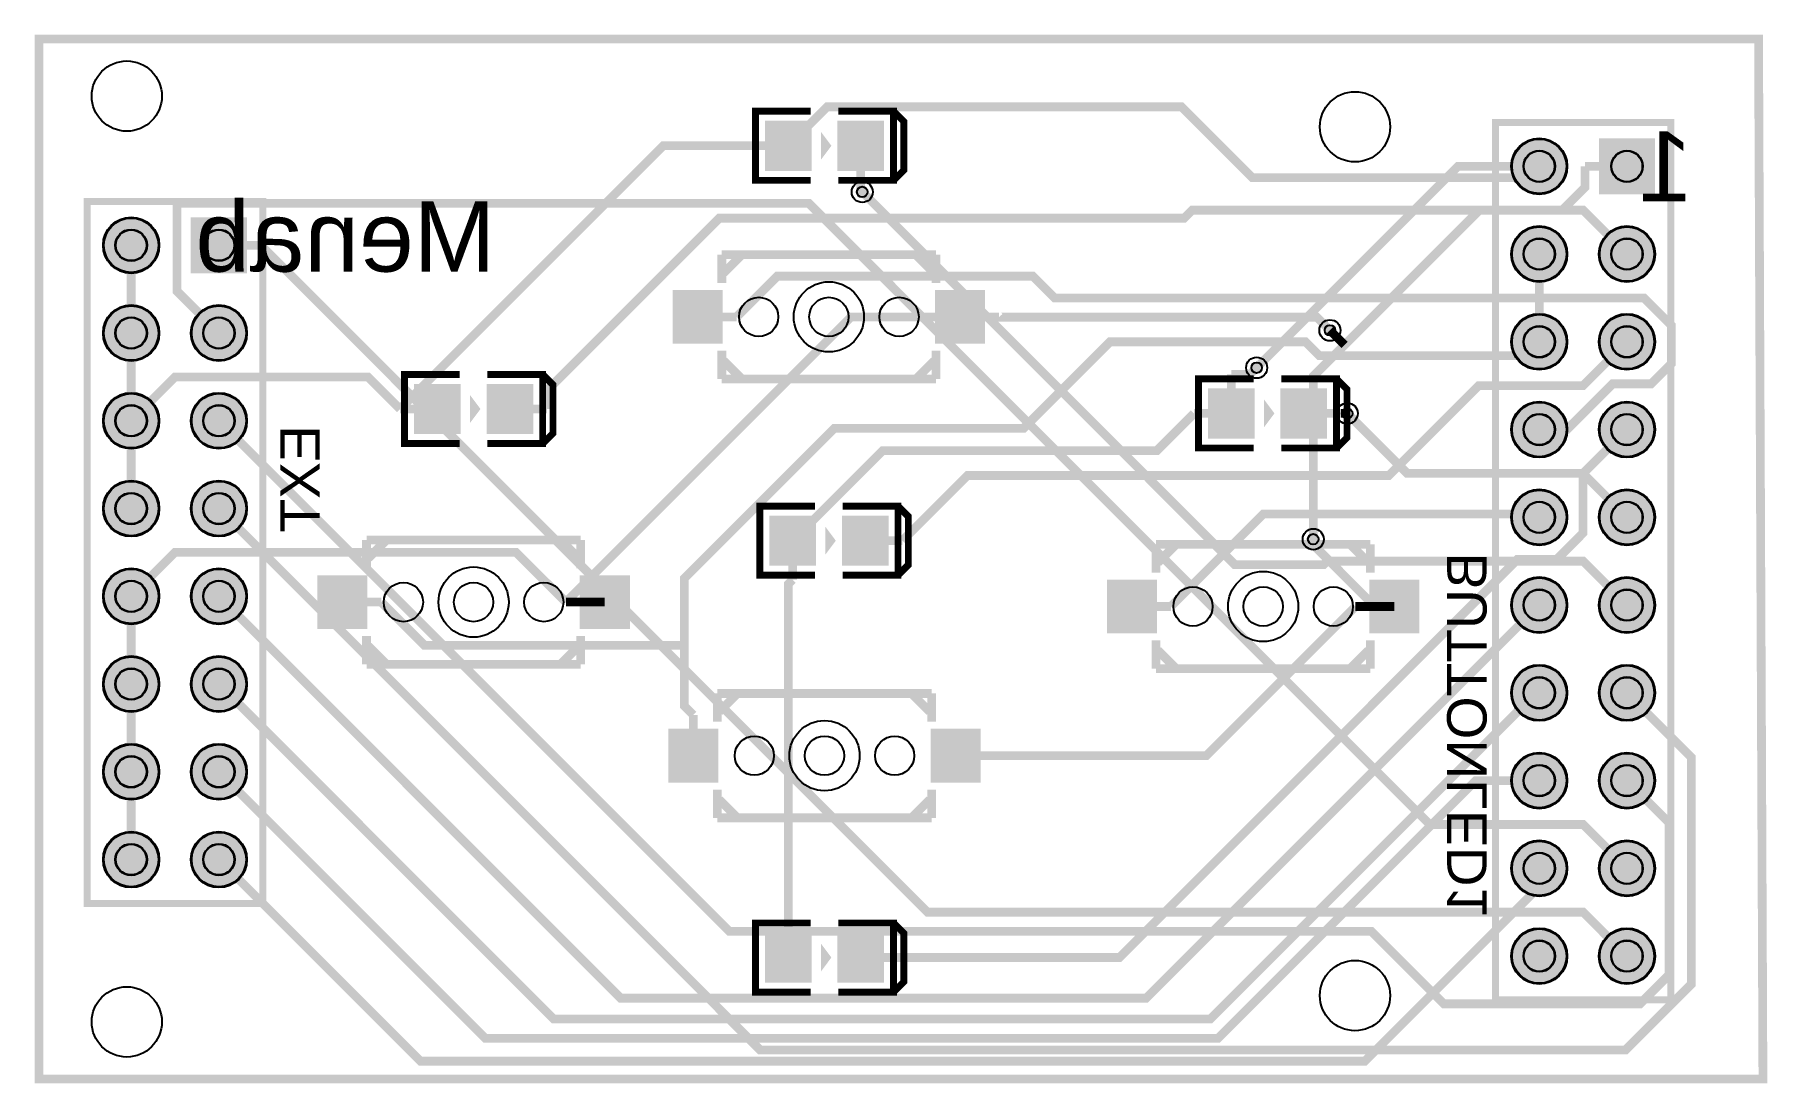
# Model space of a CAD drawing. Header units: millimetres. Extents: x -0.1 to 50, y 0 to 30.4.
import ezdxf

# ---------------------------------------------------------------- set-up
doc = ezdxf.new("R2010")
doc.units = ezdxf.units.MM
for name, color, linetype, true_color in [('BoardOutLine', 7, 'Continuous', 0xff00ff), ('BottomLayer', 7, 'Continuous', 0x0000ff), ('BottomSilkLayer', 7, 'Continuous', 0x66cc33), ('BottomSolderMaskLayer', 7, 'Continuous', 0xaa00ff), ('Hole', 7, 'Continuous', 0x222222), ('Multi-Layer', 7, 'Continuous', 0xc0c0c0), ('TopLayer', 7, 'Continuous', 0xff0000), ('TopPasteMaskLayer', 7, 'Continuous', 0x808080), ('TopSilkLayer', 7, 'Continuous', 0xffcc00), ('TopSolderMaskLayer', 7, 'Continuous', 0x800080)]:
    doc.layers.add(name, color=color, linetype=linetype, true_color=true_color)
doc.styles.get("Standard").update_dxf_attribs({"font": 'arial.ttf'})

msp = doc.modelspace()

# ---------------------------------------------------------------- hatches: boundary and pattern name
at = {"layer": 'BottomSolderMaskLayer'}
for points in [[(42.621, 26.543, 1), (44.247, 26.543, 1)], [(45.161, 27.356), (45.161, 25.73), (46.787, 25.73), (46.787, 27.356)], [(1.854, 24.257, 1), (3.48, 24.257, 1)], [(4.394, 25.07), (4.394, 23.444), (6.02, 23.444), (6.02, 25.07)], [(42.621, 24.003, 1), (44.247, 24.003, 1)], [(45.161, 24.003, 1), (46.787, 24.003, 1)], [(1.854, 21.717, 1), (3.48, 21.717, 1)], [(4.394, 21.717, 1), (6.02, 21.717, 1)], [(42.621, 21.463, 1), (44.247, 21.463, 1)], [(45.161, 21.463, 1), (46.787, 21.463, 1)], [(1.854, 19.177, 1), (3.48, 19.177, 1)], [(4.394, 19.177, 1), (6.02, 19.177, 1)], [(42.621, 18.923, 1), (44.247, 18.923, 1)], [(45.161, 18.923, 1), (46.787, 18.923, 1)], [(1.854, 16.637, 1), (3.48, 16.637, 1)], [(4.394, 16.637, 1), (6.02, 16.637, 1)], [(42.621, 16.383, 1), (44.247, 16.383, 1)], [(45.161, 16.383, 1), (46.787, 16.383, 1)], [(1.854, 14.097, 1), (3.48, 14.097, 1)], [(4.394, 14.097, 1), (6.02, 14.097, 1)], [(42.621, 13.843, 1), (44.247, 13.843, 1)], [(45.161, 13.843, 1), (46.787, 13.843, 1)], [(1.854, 11.557, 1), (3.48, 11.557, 1)], [(4.394, 11.557, 1), (6.02, 11.557, 1)], [(42.621, 11.303, 1), (44.247, 11.303, 1)], [(45.161, 11.303, 1), (46.787, 11.303, 1)], [(1.854, 9.017, 1), (3.48, 9.017, 1)], [(4.394, 9.017, 1), (6.02, 9.017, 1)], [(42.621, 8.763, 1), (44.247, 8.763, 1)], [(45.161, 8.763, 1), (46.787, 8.763, 1)], [(1.854, 6.477, 1), (3.48, 6.477, 1)], [(4.394, 6.477, 1), (6.02, 6.477, 1)], [(42.621, 6.223, 1), (44.247, 6.223, 1)], [(45.161, 6.223, 1), (46.787, 6.223, 1)], [(42.621, 3.683, 1), (44.247, 3.683, 1)], [(45.161, 3.683, 1), (46.787, 3.683, 1)]]:
    msp.add_hatch(color=256, dxfattribs=at).paths.add_polyline_path(points)
at = {"layer": 'Multi-Layer'}
for points in [[(42.647, 26.543, 1), (44.221, 26.543, 1)], [(45.187, 27.33), (45.187, 25.756), (46.761, 25.756), (46.761, 27.33)], [(1.88, 24.257, 1), (3.454, 24.257, 1)], [(4.42, 25.044), (4.42, 23.47), (5.994, 23.47), (5.994, 25.044)], [(42.647, 24.003, 1), (44.221, 24.003, 1)], [(45.187, 24.003, 1), (46.761, 24.003, 1)], [(1.88, 21.717, 1), (3.454, 21.717, 1)], [(4.42, 21.717, 1), (5.994, 21.717, 1)], [(42.647, 21.463, 1), (44.221, 21.463, 1)], [(45.187, 21.463, 1), (46.761, 21.463, 1)], [(1.88, 19.177, 1), (3.454, 19.177, 1)], [(4.42, 19.177, 1), (5.994, 19.177, 1)], [(42.647, 18.923, 1), (44.221, 18.923, 1)], [(45.187, 18.923, 1), (46.761, 18.923, 1)], [(1.88, 16.637, 1), (3.454, 16.637, 1)], [(4.42, 16.637, 1), (5.994, 16.637, 1)], [(42.647, 16.383, 1), (44.221, 16.383, 1)], [(45.187, 16.383, 1), (46.761, 16.383, 1)], [(1.88, 14.097, 1), (3.454, 14.097, 1)], [(4.42, 14.097, 1), (5.994, 14.097, 1)], [(42.647, 13.843, 1), (44.221, 13.843, 1)], [(45.187, 13.843, 1), (46.761, 13.843, 1)], [(1.88, 11.557, 1), (3.454, 11.557, 1)], [(4.42, 11.557, 1), (5.994, 11.557, 1)], [(42.647, 11.303, 1), (44.221, 11.303, 1)], [(45.187, 11.303, 1), (46.761, 11.303, 1)], [(1.88, 9.017, 1), (3.454, 9.017, 1)], [(4.42, 9.017, 1), (5.994, 9.017, 1)], [(42.647, 8.763, 1), (44.221, 8.763, 1)], [(45.187, 8.763, 1), (46.761, 8.763, 1)], [(1.88, 6.477, 1), (3.454, 6.477, 1)], [(4.42, 6.477, 1), (5.994, 6.477, 1)], [(42.647, 6.223, 1), (44.221, 6.223, 1)], [(45.187, 6.223, 1), (46.761, 6.223, 1)], [(42.647, 3.683, 1), (44.221, 3.683, 1)], [(45.187, 3.683, 1), (46.761, 3.683, 1)]]:
    msp.add_hatch(color=256, dxfattribs=at).paths.add_polyline_path(points)
at = {"layer": 'TopLayer'}
for points in [[(21.041, 27.836), (22.341, 27.836), (22.341, 26.437), (21.041, 26.437)], [(23.141, 27.836), (24.442, 27.836), (24.442, 26.437), (23.141, 26.437)], [(18.368, 21.434), (18.368, 22.934), (19.768, 22.934), (19.768, 21.434)], [(25.968, 21.434), (25.968, 22.934), (27.368, 22.934), (27.368, 21.434)], [(10.881, 20.216), (12.181, 20.216), (12.181, 18.817), (10.881, 18.817)], [(12.981, 20.216), (14.282, 20.216), (14.282, 18.817), (12.981, 18.817)], [(33.868, 20.089), (35.168, 20.089), (35.168, 18.69), (33.868, 18.69)], [(35.968, 20.089), (37.269, 20.089), (37.269, 18.69), (35.968, 18.69)], [(21.168, 16.406), (22.468, 16.406), (22.468, 15.007), (21.168, 15.007)], [(23.268, 16.406), (24.569, 16.406), (24.569, 15.007), (23.268, 15.007)], [(8.081, 13.179), (8.081, 14.679), (9.481, 14.679), (9.481, 13.179)], [(15.681, 13.179), (15.681, 14.679), (17.081, 14.679), (17.081, 13.179)], [(30.941, 13.052), (30.941, 14.552), (32.341, 14.552), (32.341, 13.052)], [(38.541, 13.052), (38.541, 14.552), (39.941, 14.552), (39.941, 13.052)], [(18.241, 8.734), (18.241, 10.234), (19.641, 10.234), (19.641, 8.734)], [(25.841, 8.734), (25.841, 10.234), (27.241, 10.234), (27.241, 8.734)], [(21.041, 4.341), (22.341, 4.341), (22.341, 2.942), (21.041, 2.942)], [(23.141, 4.341), (24.442, 4.341), (24.442, 2.942), (23.141, 2.942)]]:
    msp.add_hatch(color=256, dxfattribs=at).paths.add_polyline_path(points)
at = {"layer": 'TopPasteMaskLayer'}
for points in [[(21.041, 27.836), (22.341, 27.836), (22.341, 26.437), (21.041, 26.437)], [(23.141, 27.836), (24.442, 27.836), (24.442, 26.437), (23.141, 26.437)], [(18.368, 21.434), (18.368, 22.934), (19.768, 22.934), (19.768, 21.434)], [(25.968, 21.434), (25.968, 22.934), (27.368, 22.934), (27.368, 21.434)], [(10.881, 20.216), (12.181, 20.216), (12.181, 18.817), (10.881, 18.817)], [(12.981, 20.216), (14.282, 20.216), (14.282, 18.817), (12.981, 18.817)], [(33.868, 20.089), (35.168, 20.089), (35.168, 18.69), (33.868, 18.69)], [(35.968, 20.089), (37.269, 20.089), (37.269, 18.69), (35.968, 18.69)], [(21.168, 16.406), (22.468, 16.406), (22.468, 15.007), (21.168, 15.007)], [(23.268, 16.406), (24.569, 16.406), (24.569, 15.007), (23.268, 15.007)], [(8.081, 13.179), (8.081, 14.679), (9.481, 14.679), (9.481, 13.179)], [(15.681, 13.179), (15.681, 14.679), (17.081, 14.679), (17.081, 13.179)], [(30.941, 13.052), (30.941, 14.552), (32.341, 14.552), (32.341, 13.052)], [(38.541, 13.052), (38.541, 14.552), (39.941, 14.552), (39.941, 13.052)], [(18.241, 8.734), (18.241, 10.234), (19.641, 10.234), (19.641, 8.734)], [(25.841, 8.734), (25.841, 10.234), (27.241, 10.234), (27.241, 8.734)], [(21.041, 4.341), (22.341, 4.341), (22.341, 2.942), (21.041, 2.942)], [(23.141, 4.341), (24.442, 4.341), (24.442, 2.942), (23.141, 2.942)]]:
    msp.add_hatch(color=256, dxfattribs=at).paths.add_polyline_path(points)
at = {"layer": 'TopSilkLayer'}
for points in [[(22.641, 27.537), (22.641, 26.737), (22.941, 27.137)], [(12.481, 19.917), (12.481, 19.117), (12.781, 19.517)], [(35.468, 19.79), (35.468, 18.99), (35.768, 19.39)], [(22.768, 16.107), (22.768, 15.307), (23.068, 15.707)], [(22.641, 4.042), (22.641, 3.242), (22.941, 3.642)]]:
    msp.add_hatch(color=256, dxfattribs=at).paths.add_polyline_path(points)
at = {"layer": 'TopSolderMaskLayer'}
for points in [[(21.015, 27.862), (22.367, 27.862), (22.367, 26.411), (21.015, 26.411)], [(23.116, 27.862), (24.467, 27.862), (24.467, 26.411), (23.116, 26.411)], [(42.621, 26.543, 1), (44.247, 26.543, 1)], [(45.161, 27.356), (45.161, 25.73), (46.787, 25.73), (46.787, 27.356)], [(1.854, 24.257, 1), (3.48, 24.257, 1)], [(4.394, 25.07), (4.394, 23.444), (6.02, 23.444), (6.02, 25.07)], [(42.621, 24.003, 1), (44.247, 24.003, 1)], [(45.161, 24.003, 1), (46.787, 24.003, 1)], [(18.345, 21.406), (18.345, 22.961), (19.792, 22.961), (19.792, 21.406)], [(25.944, 21.406), (25.944, 22.961), (27.392, 22.961), (27.392, 21.406)], [(1.854, 21.717, 1), (3.48, 21.717, 1)], [(4.394, 21.717, 1), (6.02, 21.717, 1)], [(42.621, 21.463, 1), (44.247, 21.463, 1)], [(45.161, 21.463, 1), (46.787, 21.463, 1)], [(10.855, 20.242), (12.207, 20.242), (12.207, 18.791), (10.855, 18.791)], [(12.956, 20.242), (14.307, 20.242), (14.307, 18.791), (12.956, 18.791)], [(33.842, 20.115), (35.194, 20.115), (35.194, 18.664), (33.842, 18.664)], [(35.943, 20.115), (37.294, 20.115), (37.294, 18.664), (35.943, 18.664)], [(1.854, 19.177, 1), (3.48, 19.177, 1)], [(4.394, 19.177, 1), (6.02, 19.177, 1)], [(42.621, 18.923, 1), (44.247, 18.923, 1)], [(45.161, 18.923, 1), (46.787, 18.923, 1)], [(1.854, 16.637, 1), (3.48, 16.637, 1)], [(4.394, 16.637, 1), (6.02, 16.637, 1)], [(42.621, 16.383, 1), (44.247, 16.383, 1)], [(45.161, 16.383, 1), (46.787, 16.383, 1)], [(21.142, 16.432), (22.494, 16.432), (22.494, 14.981), (21.142, 14.981)], [(23.243, 16.432), (24.594, 16.432), (24.594, 14.981), (23.243, 14.981)], [(1.854, 14.097, 1), (3.48, 14.097, 1)], [(4.394, 14.097, 1), (6.02, 14.097, 1)], [(8.058, 13.151), (8.058, 14.706), (9.505, 14.706), (9.505, 13.151)], [(15.657, 13.151), (15.657, 14.706), (17.105, 14.706), (17.105, 13.151)], [(30.918, 13.024), (30.918, 14.579), (32.365, 14.579), (32.365, 13.024)], [(38.517, 13.024), (38.517, 14.579), (39.965, 14.579), (39.965, 13.024)], [(42.621, 13.843, 1), (44.247, 13.843, 1)], [(45.161, 13.843, 1), (46.787, 13.843, 1)], [(1.854, 11.557, 1), (3.48, 11.557, 1)], [(4.394, 11.557, 1), (6.02, 11.557, 1)], [(42.621, 11.303, 1), (44.247, 11.303, 1)], [(45.161, 11.303, 1), (46.787, 11.303, 1)], [(18.218, 8.706), (18.218, 10.261), (19.665, 10.261), (19.665, 8.706)], [(25.817, 8.706), (25.817, 10.261), (27.265, 10.261), (27.265, 8.706)], [(1.854, 9.017, 1), (3.48, 9.017, 1)], [(4.394, 9.017, 1), (6.02, 9.017, 1)], [(42.621, 8.763, 1), (44.247, 8.763, 1)], [(45.161, 8.763, 1), (46.787, 8.763, 1)], [(1.854, 6.477, 1), (3.48, 6.477, 1)], [(4.394, 6.477, 1), (6.02, 6.477, 1)], [(42.621, 6.223, 1), (44.247, 6.223, 1)], [(45.161, 6.223, 1), (46.787, 6.223, 1)], [(21.015, 4.367), (22.367, 4.367), (22.367, 2.916), (21.015, 2.916)], [(23.116, 4.367), (24.467, 4.367), (24.467, 2.916), (23.116, 2.916)], [(42.621, 3.683, 1), (44.247, 3.683, 1)], [(45.161, 3.683, 1), (46.787, 3.683, 1)]]:
    msp.add_hatch(color=256, dxfattribs=at).paths.add_polyline_path(points)

# ---------------------------------------------------------------- linework, layer by layer
at = {"layer": 'BoardOutLine', "const_width": 0.254}
msp.add_lwpolyline([(0.381, 30.226), (49.784, 30.226), (49.911, 0.127), (0, 0.127), (0, 30.226), (0.381, 30.226)], close=True, dxfattribs=at)
at = {"layer": 'BottomLayer', "const_width": 0.254}
for points in [[(43.434, 26.543), (41.083, 26.543), (35.253, 20.713)], [(44.759, 26.543), (44.759, 25.936), (44.097, 25.273), (41.699, 25.273), (37.797, 21.371)], [(45.974, 26.543), (44.759, 26.543)], [(5.207, 21.717), (3.991, 22.933), (3.991, 25.399), (4.065, 25.473), (22.285, 25.473), (40.265, 7.493), (44.704, 7.493), (45.974, 6.223)], [(23.833, 25.801), (34.62, 15.014), (37.195, 15.014), (37.293, 15.113), (44.704, 15.113), (45.974, 13.843)], [(2.667, 24.257), (2.667, 21.717)], [(5.207, 24.257), (6.422, 24.257)], [(6.422, 24.257), (25.726, 4.953), (44.704, 4.953), (45.974, 3.683)], [(43.434, 24.003), (43.434, 21.463)], [(2.667, 21.717), (2.667, 19.177)], [(37.797, 21.371), (37.375, 21.794)], [(37.797, 21.371), (36.891, 20.465), (36.891, 15.748)], [(2.667, 19.177), (2.667, 16.637)], [(5.207, 19.177), (19.987, 4.397), (38.577, 4.397), (40.673, 2.301), (46.352, 2.301), (47.19, 3.139), (47.19, 7.547), (45.974, 8.763)], [(45.974, 16.383), (44.704, 17.653), (39.613, 17.653), (37.876, 19.39)], [(5.207, 16.637), (20.877, 0.967), (45.934, 0.967), (47.837, 2.87), (47.837, 9.44), (45.974, 11.303)], [(2.667, 14.097), (2.667, 11.557)], [(2.667, 11.557), (2.667, 9.017)]]:
    msp.add_lwpolyline(points, dxfattribs=at)
at = {"layer": 'BottomSilkLayer', "const_width": 0.203}
for points in [[(42.164, 27.813), (42.164, 25.908), (42.164, 2.413), (47.244, 2.413), (47.244, 25.908), (47.244, 27.813), (42.164, 27.813)], [(6.477, 25.527), (6.477, 5.207), (1.397, 5.207), (1.397, 25.527), (6.477, 25.527)]]:
    msp.add_lwpolyline(points, close=True, dxfattribs=at)
at = {"layer": 'BottomSolderMaskLayer'}
for centre, radius in [((43.434, 26.543), 0.813), ((43.434, 26.543), 0.459), ((45.974, 26.543), 0.459), ((2.667, 24.257), 0.813), ((2.667, 24.257), 0.459), ((5.207, 24.257), 0.459), ((43.434, 24.003), 0.813), ((45.974, 24.003), 0.813), ((43.434, 24.003), 0.459), ((45.974, 24.003), 0.459), ((2.667, 21.717), 0.813), ((2.667, 21.717), 0.459), ((5.207, 21.717), 0.813), ((5.207, 21.717), 0.459), ((43.434, 21.463), 0.813), ((45.974, 21.463), 0.813), ((43.434, 21.463), 0.459), ((45.974, 21.463), 0.459), ((2.667, 19.177), 0.813), ((2.667, 19.177), 0.459), ((5.207, 19.177), 0.813), ((5.207, 19.177), 0.459), ((43.434, 18.923), 0.813), ((45.974, 18.923), 0.813), ((43.434, 18.923), 0.459), ((45.974, 18.923), 0.459), ((2.667, 16.637), 0.813), ((2.667, 16.637), 0.459), ((5.207, 16.637), 0.813), ((5.207, 16.637), 0.459), ((43.434, 16.383), 0.813), ((45.974, 16.383), 0.813), ((43.434, 16.383), 0.459), ((45.974, 16.383), 0.459), ((2.667, 14.097), 0.813), ((2.667, 14.097), 0.459), ((5.207, 14.097), 0.813), ((5.207, 14.097), 0.459), ((43.434, 13.843), 0.813), ((45.974, 13.843), 0.813), ((43.434, 13.843), 0.459), ((45.974, 13.843), 0.459), ((2.667, 11.557), 0.813), ((5.207, 11.557), 0.813), ((43.434, 11.303), 0.813), ((45.974, 11.303), 0.813), ((2.667, 11.557), 0.459), ((5.207, 11.557), 0.459), ((43.434, 11.303), 0.459), ((45.974, 11.303), 0.459), ((2.667, 9.017), 0.813), ((5.207, 9.017), 0.813), ((43.434, 8.763), 0.813), ((45.974, 8.763), 0.813), ((2.667, 9.017), 0.459), ((5.207, 9.017), 0.459), ((43.434, 8.763), 0.459), ((45.974, 8.763), 0.459), ((2.667, 6.477), 0.813), ((5.207, 6.477), 0.813), ((43.434, 6.223), 0.813), ((45.974, 6.223), 0.813), ((2.667, 6.477), 0.459), ((5.207, 6.477), 0.459), ((43.434, 6.223), 0.459), ((45.974, 6.223), 0.459), ((43.434, 3.683), 0.813), ((43.434, 3.683), 0.459), ((45.974, 3.683), 0.813), ((45.974, 3.683), 0.459)]:
    msp.add_circle(centre, radius, dxfattribs=at)
at = {"layer": 'Hole'}
for centre in [(23.833, 25.801), (37.375, 21.794), (35.253, 20.713), (37.876, 19.39), (36.891, 15.748)]:
    msp.add_circle(centre, 0.153, dxfattribs=at)
at = {"layer": 'Multi-Layer'}
for centre, radius in [((2.54, 28.575), 1.016), ((38.1, 27.686), 1.016), ((43.434, 26.543), 0.787), ((43.434, 26.543), 0.445), ((45.974, 26.543), 0.445), ((23.833, 25.801), 0.305), ((2.667, 24.257), 0.787), ((2.667, 24.257), 0.445), ((5.207, 24.257), 0.445), ((43.434, 24.003), 0.787), ((45.974, 24.003), 0.787), ((43.434, 24.003), 0.445), ((45.974, 24.003), 0.445), ((2.667, 21.717), 0.787), ((2.667, 21.717), 0.445), ((5.207, 21.717), 0.787), ((5.207, 21.717), 0.445), ((37.375, 21.794), 0.305), ((43.434, 21.463), 0.787), ((45.974, 21.463), 0.787), ((43.434, 21.463), 0.445), ((45.974, 21.463), 0.445), ((35.253, 20.713), 0.305), ((2.667, 19.177), 0.787), ((2.667, 19.177), 0.445), ((5.207, 19.177), 0.787), ((5.207, 19.177), 0.445), ((37.876, 19.39), 0.305), ((43.434, 18.923), 0.787), ((45.974, 18.923), 0.787), ((43.434, 18.923), 0.445), ((45.974, 18.923), 0.445), ((2.667, 16.637), 0.787), ((2.667, 16.637), 0.445), ((5.207, 16.637), 0.787), ((5.207, 16.637), 0.445), ((43.434, 16.383), 0.787), ((45.974, 16.383), 0.787), ((43.434, 16.383), 0.445), ((45.974, 16.383), 0.445), ((36.891, 15.748), 0.305), ((2.667, 14.097), 0.787), ((5.207, 14.097), 0.787), ((43.434, 13.843), 0.787), ((45.974, 13.843), 0.787), ((2.667, 14.097), 0.445), ((5.207, 14.097), 0.445), ((43.434, 13.843), 0.445), ((45.974, 13.843), 0.445), ((2.667, 11.557), 0.787), ((5.207, 11.557), 0.787), ((43.434, 11.303), 0.787), ((45.974, 11.303), 0.787), ((2.667, 11.557), 0.445), ((5.207, 11.557), 0.445), ((43.434, 11.303), 0.445), ((45.974, 11.303), 0.445), ((2.667, 9.017), 0.787), ((5.207, 9.017), 0.787), ((43.434, 8.763), 0.787), ((45.974, 8.763), 0.787), ((2.667, 9.017), 0.445), ((5.207, 9.017), 0.445), ((43.434, 8.763), 0.445), ((45.974, 8.763), 0.445), ((2.667, 6.477), 0.787), ((5.207, 6.477), 0.787), ((2.667, 6.477), 0.445), ((5.207, 6.477), 0.445), ((43.434, 6.223), 0.787), ((43.434, 6.223), 0.445), ((45.974, 6.223), 0.787), ((45.974, 6.223), 0.445), ((43.434, 3.683), 0.787), ((43.434, 3.683), 0.445), ((45.974, 3.683), 0.787), ((45.974, 3.683), 0.445), ((38.1, 2.54), 1.016), ((2.54, 1.778), 1.016)]:
    msp.add_circle(centre, radius, dxfattribs=at)
at = {"layer": 'TopLayer', "const_width": 0.254}
for points in [[(21.691, 27.137), (22.819, 28.265), (33.079, 28.265), (35.132, 26.213), (43.104, 26.213), (43.434, 26.543)], [(21.691, 27.137), (18.073, 27.137), (10.453, 19.517)], [(23.833, 25.801), (23.791, 25.843), (23.791, 27.137)], [(14.709, 19.517), (14.709, 20.056), (19.696, 25.042), (33.155, 25.042), (33.386, 25.273), (44.704, 25.273), (45.974, 24.003)], [(20.196, 22.184), (21.375, 23.362), (28.772, 23.362), (29.401, 22.733), (46.468, 22.733), (47.259, 21.943), (47.259, 20.831), (46.674, 20.247), (45.561, 20.247), (44.237, 18.923), (43.434, 18.923)], [(15.254, 13.929), (23.509, 22.184), (25.541, 22.184)], [(19.068, 22.184), (20.196, 22.184)], [(26.668, 22.184), (25.541, 22.184)], [(26.668, 22.184), (27.796, 22.184)], [(37.375, 21.794), (36.992, 22.177), (27.802, 22.177), (27.796, 22.184)], [(18.681, 12.678), (18.681, 14.615), (23.027, 18.961), (28.506, 18.961), (31.008, 21.463), (36.668, 21.463), (37.071, 21.06), (43.031, 21.06), (43.434, 21.463)], [(45.974, 21.463), (44.704, 20.193), (41.677, 20.193), (39.077, 17.593), (26.883, 17.593), (24.996, 15.707)], [(10.453, 19.517), (9.523, 20.447), (3.937, 20.447), (2.667, 19.177)], [(35.253, 20.713), (35.057, 20.517), (34.518, 20.517)], [(34.518, 19.39), (34.518, 20.517)], [(11.531, 19.517), (10.453, 19.517)], [(13.631, 19.517), (14.709, 19.517)], [(33.44, 19.39), (32.362, 18.312), (24.423, 18.312), (21.818, 15.707)], [(34.518, 19.39), (33.44, 19.39)], [(36.618, 19.39), (37.696, 19.39)], [(37.696, 19.39), (37.876, 19.39)], [(23.791, 3.642), (31.28, 3.642), (42.805, 15.167), (43.943, 15.167), (44.704, 15.928), (44.704, 17.653), (45.974, 18.923)], [(43.434, 16.383), (43.336, 16.482), (35.449, 16.482), (32.769, 13.802)], [(21.818, 15.707), (21.818, 14.579)], [(23.918, 15.707), (24.996, 15.707)], [(38.677, 13.802), (36.891, 15.589), (36.891, 15.748)], [(2.667, 14.097), (3.937, 15.367), (13.815, 15.367), (15.254, 13.929)], [(21.818, 14.579), (21.691, 14.452), (21.691, 4.769)], [(5.207, 14.097), (16.838, 2.466), (32.057, 2.466), (43.434, 13.843)], [(8.781, 13.929), (9.909, 13.929)], [(9.909, 13.929), (11.159, 12.678), (18.681, 12.678)], [(15.817, 13.929), (15.254, 13.929)], [(15.817, 13.929), (16.381, 13.929)], [(38.114, 13.802), (33.796, 9.484), (26.541, 9.484)], [(31.641, 13.802), (32.769, 13.802)], [(38.677, 13.802), (38.114, 13.802)], [(39.241, 13.802), (38.677, 13.802)], [(18.681, 12.678), (18.681, 10.921), (18.941, 10.661)], [(43.434, 11.303), (43.351, 11.303), (33.908, 1.861), (14.903, 1.861), (5.207, 11.557)], [(18.941, 9.484), (18.941, 10.661)], [(2.667, 9.017), (2.667, 6.477)], [(43.434, 8.763), (41.596, 8.763), (34.135, 1.302), (12.922, 1.302), (5.207, 9.017)], [(5.207, 6.477), (11.042, 0.642), (38.383, 0.642), (43.434, 5.693), (43.434, 6.223)], [(21.691, 3.642), (21.691, 4.769)]]:
    msp.add_lwpolyline(points, dxfattribs=at)
at = {"layer": 'TopSilkLayer'}
for points, const_width in [([(22.341, 26.137), (20.741, 26.137), (20.741, 28.137), (22.341, 28.137)], 0.2), ([(23.141, 28.137), (24.741, 28.137), (24.741, 26.137), (23.141, 26.137)], 0.2), ([(24.741, 28.137), (24.741, 28.137), (25.041, 27.837), (25.041, 26.437), (25.041, 26.437), (24.741, 26.137)], 0.2), ([(19.768, 23.984), (25.968, 23.984)], 0.254), ([(19.768, 23.984), (19.768, 23.165)], 0.254), ([(19.82, 23.454), (20.328, 23.962)], 0.254), ([(25.408, 23.962), (25.916, 23.454)], 0.254), ([(25.968, 23.984), (25.968, 23.165)], 0.254), ([(19.768, 21.202), (19.768, 20.384)], 0.254), ([(25.968, 21.202), (25.968, 20.384)], 0.254), ([(12.181, 18.517), (10.581, 18.517), (10.581, 20.517), (12.181, 20.517)], 0.2), ([(12.981, 20.517), (14.581, 20.517), (14.581, 18.517), (12.981, 18.517)], 0.2), ([(14.581, 20.517), (14.581, 20.517), (14.881, 20.217), (14.881, 18.817), (14.881, 18.817), (14.581, 18.517)], 0.2), ([(19.82, 20.914), (20.328, 20.406)], 0.254), ([(25.408, 20.406), (25.916, 20.914)], 0.254), ([(25.968, 20.384), (19.768, 20.384)], 0.254), ([(35.168, 18.39), (33.568, 18.39), (33.568, 20.39), (35.168, 20.39)], 0.2), ([(35.968, 20.39), (37.568, 20.39), (37.568, 18.39), (35.968, 18.39)], 0.2), ([(37.568, 20.39), (37.568, 20.39), (37.868, 20.09), (37.868, 18.69), (37.868, 18.69), (37.568, 18.39)], 0.2), ([(22.468, 14.707), (20.868, 14.707), (20.868, 16.707), (22.468, 16.707)], 0.2), ([(23.268, 16.707), (24.868, 16.707), (24.868, 14.707), (23.268, 14.707)], 0.2), ([(24.868, 16.707), (24.868, 16.707), (25.168, 16.407), (25.168, 15.007), (25.168, 15.007), (24.868, 14.707)], 0.2), ([(9.481, 15.729), (15.681, 15.729)], 0.254), ([(9.481, 15.729), (9.481, 14.91)], 0.254), ([(9.533, 15.199), (10.041, 15.707)], 0.254), ([(15.121, 15.707), (15.629, 15.199)], 0.254), ([(15.681, 15.729), (15.681, 14.91)], 0.254), ([(32.341, 15.602), (38.541, 15.602)], 0.254), ([(32.341, 15.602), (32.341, 14.783)], 0.254), ([(32.393, 15.072), (32.901, 15.58)], 0.254), ([(37.981, 15.58), (38.489, 15.072)], 0.254), ([(38.541, 15.602), (38.541, 14.783)], 0.254), ([(9.481, 12.947), (9.481, 12.129)], 0.254), ([(15.681, 12.947), (15.681, 12.129)], 0.254), ([(9.533, 12.659), (10.041, 12.151)], 0.254), ([(15.121, 12.151), (15.629, 12.659)], 0.254), ([(32.341, 12.82), (32.341, 12.002)], 0.254), ([(32.393, 12.532), (32.901, 12.024)], 0.254), ([(37.981, 12.024), (38.489, 12.532)], 0.254), ([(38.541, 12.82), (38.541, 12.002)], 0.254), ([(15.681, 12.129), (9.481, 12.129)], 0.254), ([(38.541, 12.002), (32.341, 12.002)], 0.254), ([(19.641, 11.284), (25.841, 11.284)], 0.254), ([(19.641, 11.284), (19.641, 10.465)], 0.254), ([(19.693, 10.754), (20.201, 11.262)], 0.254), ([(25.281, 11.262), (25.789, 10.754)], 0.254), ([(25.841, 11.284), (25.841, 10.465)], 0.254), ([(19.641, 8.502), (19.641, 7.684)], 0.254), ([(25.841, 8.502), (25.841, 7.684)], 0.254), ([(19.693, 8.214), (20.201, 7.706)], 0.254), ([(25.281, 7.706), (25.789, 8.214)], 0.254), ([(25.841, 7.684), (19.641, 7.684)], 0.254), ([(22.341, 2.642), (20.741, 2.642), (20.741, 4.642), (22.341, 4.642)], 0.2), ([(23.141, 4.642), (24.741, 4.642), (24.741, 2.642), (23.141, 2.642)], 0.2), ([(24.741, 4.642), (24.741, 4.642), (25.041, 4.342), (25.041, 2.942), (25.041, 2.942), (24.741, 2.642)], 0.2)]:
    msp.add_lwpolyline(points, dxfattribs=dict(at, const_width=const_width))
for centre, radius in [((22.868, 22.184), 1.016), ((20.836, 22.184), 0.568), ((22.868, 22.184), 0.568), ((24.9, 22.184), 0.568), ((12.581, 13.929), 1.016), ((35.441, 13.802), 1.016), ((10.549, 13.929), 0.568), ((12.581, 13.929), 0.568), ((14.613, 13.929), 0.568), ((33.409, 13.802), 0.568), ((35.441, 13.802), 0.568), ((37.473, 13.802), 0.568), ((20.709, 9.484), 0.568), ((22.741, 9.484), 1.016), ((22.741, 9.484), 0.568), ((24.773, 9.484), 0.568)]:
    msp.add_circle(centre, radius, dxfattribs=at)
at = {"layer": 'TopSolderMaskLayer'}
for centre, radius in [((43.434, 26.543), 0.813), ((43.434, 26.543), 0.459), ((45.974, 26.543), 0.459), ((2.667, 24.257), 0.813), ((2.667, 24.257), 0.459), ((5.207, 24.257), 0.459), ((43.434, 24.003), 0.813), ((45.974, 24.003), 0.813), ((43.434, 24.003), 0.459), ((45.974, 24.003), 0.459), ((2.667, 21.717), 0.813), ((2.667, 21.717), 0.459), ((5.207, 21.717), 0.813), ((5.207, 21.717), 0.459), ((43.434, 21.463), 0.813), ((45.974, 21.463), 0.813), ((43.434, 21.463), 0.459), ((45.974, 21.463), 0.459), ((2.667, 19.177), 0.813), ((2.667, 19.177), 0.459), ((5.207, 19.177), 0.813), ((5.207, 19.177), 0.459), ((43.434, 18.923), 0.813), ((45.974, 18.923), 0.813), ((43.434, 18.923), 0.459), ((45.974, 18.923), 0.459), ((2.667, 16.637), 0.813), ((2.667, 16.637), 0.459), ((5.207, 16.637), 0.813), ((5.207, 16.637), 0.459), ((43.434, 16.383), 0.813), ((45.974, 16.383), 0.813), ((43.434, 16.383), 0.459), ((45.974, 16.383), 0.459), ((2.667, 14.097), 0.813), ((2.667, 14.097), 0.459), ((5.207, 14.097), 0.813), ((5.207, 14.097), 0.459), ((43.434, 13.843), 0.813), ((45.974, 13.843), 0.813), ((43.434, 13.843), 0.459), ((45.974, 13.843), 0.459), ((2.667, 11.557), 0.813), ((5.207, 11.557), 0.813), ((43.434, 11.303), 0.813), ((45.974, 11.303), 0.813), ((2.667, 11.557), 0.459), ((5.207, 11.557), 0.459), ((43.434, 11.303), 0.459), ((45.974, 11.303), 0.459), ((2.667, 9.017), 0.813), ((5.207, 9.017), 0.813), ((43.434, 8.763), 0.813), ((45.974, 8.763), 0.813), ((2.667, 9.017), 0.459), ((5.207, 9.017), 0.459), ((43.434, 8.763), 0.459), ((45.974, 8.763), 0.459), ((2.667, 6.477), 0.813), ((5.207, 6.477), 0.813), ((43.434, 6.223), 0.813), ((45.974, 6.223), 0.813), ((2.667, 6.477), 0.459), ((5.207, 6.477), 0.459), ((43.434, 6.223), 0.459), ((45.974, 6.223), 0.459), ((43.434, 3.683), 0.813), ((43.434, 3.683), 0.459), ((45.974, 3.683), 0.813), ((45.974, 3.683), 0.459)]:
    msp.add_circle(centre, radius, dxfattribs=at)

# ---------------------------------------------------------------- texts
at = {"layer": 'BottomLayer', "text_generation_flag": 2}
msp.add_text('1', height=2.032, dxfattribs=at).set_placement((47.879, 25.527))
at = {"layer": 'BottomSilkLayer', "text_generation_flag": 2}
msp.add_text('Menab', height=2.032, dxfattribs=at).set_placement((13.208, 23.495))
for s, p in [('EXT', (8.128, 19.05)), ('BUTTONLED1', (41.91, 15.367))]:
    msp.add_text(s, height=1.143, rotation=90, dxfattribs=at).set_placement(p)

doc.saveas('drawing.dxf')
